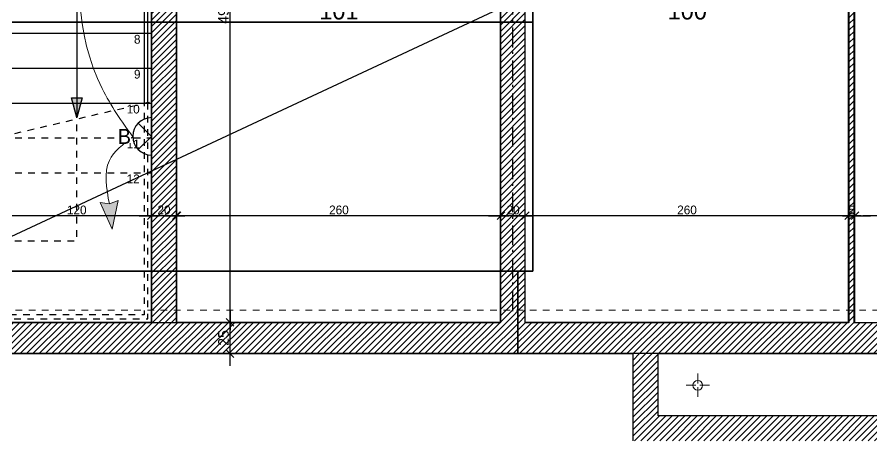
# Model space of a CAD drawing. Header units: centimetres. Extents: x 2452 to 16512, y -4226 to 6371.
# Drawn here: x 7225 to 7911, y 3181 to 3521 of the extents above; entities that cross this region are included whole.
import ezdxf

# ---------------------------------------------------------------- set-up
doc = ezdxf.new("R2010")
doc.units = ezdxf.units.CM
doc.header["$PDMODE"] = 67
doc.linetypes.add('Style de ligne -6', pattern=[1.04164, 0.625, -0.20828, 0.06943, -0.13893])
doc.linetypes.add('VW-01', pattern=[0.41656, 0.20828, -0.20828])
doc.layers.get('0').update_dxf_attribs({"color": 252, "lineweight": 18})
for name, color, linetype in [('01_texte', 252, 'Continuous'), ('B GÈnÈral_Hatch', 252, 'Continuous'), ('B Général', 252, 'Continuous'), ('C ANNOTATIONS-cotation', 252, 'Continuous'), ('C ANNOTATIONS-cotation_Hatch', 252, 'Continuous'), ('C ANNOTATIONS-prestations', 252, 'Continuous'), ('prlm-BA', 30, 'Continuous')]:
    doc.layers.add(name, color=color, linetype=linetype)
doc.layers.add('prlm-ELEC-CFO', color=1, linetype='Continuous', lineweight=25)
doc.layers.add('prlm-ZEROPLOT', color=254, linetype='Continuous', plot=False)
doc.styles.add('Eurostile', font='Eurosti.TTF')
doc.styles.add('prlm-elec-cfo', font='comic.ttf', dxfattribs={"height": 12})
doc.dimstyles.new('100é', dxfattribs={"dimtxt": 8.470801, "dimasz": 6.232178, "dimexe": 10, "dimexo": 25, "dimgap": 1, "dimtad": 1, "dimdec": 1, "dimtxsty": 'Eurostile', "dimblk": 'VW_SLASH', "dimblk1": 'VW_SLASH', "dimblk2": 'VW_SLASH', "dimcen": 0, "dimdle": 10, "dimazin": 0, "dimtfac": 1, "dimtdec": 1, "dimtix": 1, "dimtmove": 0, "dimatfit": 0, "dimldrblk": 'VW_FILLEDARROW', "dimfxl": 50.8, "dimfxlon": 1, "dimfrac": 2, "dimtolj": 1, "dimarcsym": 0})
pattern_1 = [(45, (0, 0), (2.4253472, -2.6458333), [])]

# ---------------------------------------------------------------- blocks, each defined once
blk = doc.blocks.new('Groupe-1')
at = {"layer": 'B GÈnÈral_Hatch', "linetype": 'Continuous'}
blk.add_hatch(color=250, dxfattribs=at).paths.add_polyline_path([(7276.74, 3456.58), (7272.48, 3440.7), (7268.23, 3456.58)])
at = {"layer": 'C ANNOTATIONS-cotation_Hatch', "linetype": 'Continuous'}
blk.add_hatch(color=250, dxfattribs=at).paths.add_polyline_path([(7130.23, 3523.51), (7134.48, 3539.39), (7138.74, 3523.51)])
at = {"layer": 'B Général', "linetype": 'Continuous'}
for p, q in [((7212.48, 3704.39), (7332.48, 3704.39)), ((7272.48, 3704.39), (7272.48, 3440.7)), ((7212.48, 3676.39), (7332.48, 3676.39)), ((7212.48, 3648.39), (7332.48, 3648.39)), ((7212.48, 3620.39), (7332.48, 3620.39)), ((7212.48, 3592.39), (7332.48, 3592.39)), ((7212.48, 3564.39), (7332.48, 3564.39)), ((7212.48, 3536.39), (7332.48, 3536.39)), ((7212.48, 3508.39), (7332.48, 3508.39)), ((7212.48, 3480.39), (7332.48, 3480.39)), ((7212.48, 3452.39), (7332.48, 3452.39))]:
    blk.add_line(p, q, dxfattribs=at)
at = {"layer": 'B Général', "linetype": 'VW-01', "ltscale": 25.4}
for p, q in [((7074.48, 3536.39), (7194.48, 3536.39)), ((7074.48, 3508.39), (7194.48, 3508.39)), ((7074.48, 3480.39), (7194.48, 3480.39)), ((7074.48, 3452.39), (7194.48, 3452.39)), ((7212.48, 3425.68), (7332.48, 3453.55)), ((7074.48, 3424.39), (7194.48, 3424.39)), ((7212.48, 3424.39), (7332.48, 3424.39)), ((7074.48, 3396.39), (7194.48, 3396.39)), ((7212.48, 3396.39), (7332.48, 3396.39))]:
    blk.add_line(p, q, dxfattribs=at)
at = {"layer": 'B Général', "linetype": 'Continuous', "flags": 128}
for points in [[(7332.48, 3736.39), (7332.48, 3276.39), (7074.48, 3276.39), (7074.48, 3568.28)], [(7332.48, 3453.55), (7332.48, 3704.39), (7212.48, 3704.39), (7212.48, 3425.68)]]:
    blk.add_lwpolyline(points, dxfattribs=at)
for points in [[(7326.54, 3736.39), (7326.51, 3452.16), (7329.48, 3452.85), (7329.48, 3736.39)], [(7218.43, 3713.57), (7188.54, 3713.57), (7188.54, 3710.62), (7215.49, 3710.62), (7215.49, 3695.2), (7215.49, 3695.2), (7215.49, 3426.38), (7218.46, 3427.07)]]:
    blk.add_lwpolyline(points, close=True, dxfattribs=at)
at = {"layer": 'B Général', "linetype": 'VW-01', "ltscale": 25.4, "flags": 128}
blk.add_lwpolyline([(7329.48, 3452.85), (7326.51, 3452.16), (7326.48, 3282.39), (7087.56, 3282.39), (7080.48, 3289.46), (7080.48, 3568.28), (7077.48, 3568.28), (7077.48, 3288.22), (7086.31, 3279.39), (7329.48, 3279.39)], close=True, dxfattribs=at)
at = {"layer": 'B Général', "flags": 128}
blk.add_lwpolyline([(7276.74, 3456.58), (7272.48, 3440.7), (7268.23, 3456.58)], close=True, dxfattribs=at)
at = {"layer": 'B Général', "linetype": 'Continuous'}
blk.add_circle((7079, 3280.64), 3.25, dxfattribs=at)
at = {"layer": 'C ANNOTATIONS-cotation', "linetype": 'VW-01', "ltscale": 25.4, "flags": 128}
blk.add_lwpolyline([(7080.48, 3289.46), (7080.48, 3568.28), (7077.48, 3568.28), (7077.48, 3288.22), (7086.31, 3279.39), (7194.48, 3279.39), (7194.48, 3282.39), (7087.56, 3282.39)], close=True, dxfattribs=at)
at = {"layer": 'C ANNOTATIONS-cotation', "flags": 128}
blk.add_lwpolyline([(7130.23, 3523.51), (7134.48, 3539.39), (7138.74, 3523.51)], close=True, dxfattribs=at)
at = {"layer": 'C ANNOTATIONS-cotation', "linetype": 'VW-01', "ltscale": 25.4, "flags": 128}
blk.add_lwpolyline([(7134.48, 3539.39), (7134.48, 3342), (7272.48, 3342), (7272.48, 3440.78)], dxfattribs=at)
at = {"layer": 'C ANNOTATIONS-prestations', "attachment_point": 2, "line_spacing_factor": 0.894142, "style": 'Eurostile'}
for s, insert, char_height in [('1', (7321.04, 3703.09), 7.06), ('2', (7321.04, 3675.09), 7.06), ('3', (7321.04, 3647.09), 7.06), ('4', (7321.04, 3619.09), 7.06), ('5', (7321.04, 3591.09), 7.06), ('6', (7321.04, 3563.09), 7.06), ('18', (7087.47, 3545.56), 7.059), ('7', (7321.04, 3535.09), 7.06), ('17', (7087.47, 3517.56), 7.059), ('8', (7321.04, 3507.09), 7.06), ('16', (7087.47, 3489.56), 7.059), ('9', (7321.04, 3479.09), 7.06), ('15', (7087.47, 3461.56), 7.059), ('10', (7317.79, 3451.09), 7.059), ('14', (7087.47, 3433.56), 7.059), ('11', (7317.79, 3423.09), 7.059), ('13', (7087.47, 3405.56), 7.059), ('12', (7317.79, 3395.09), 7.059)]:
    blk.add_mtext(s, dxfattribs=dict(at, insert=insert, char_height=char_height))
blk = doc.blocks.new('Objet Paramétrique-3')
at = {"layer": 'B Général', "linetype": 'Continuous'}
for p, q in [((0, 0), (0, 500)), ((250, 0), (250, 500)), ((0, 0), (250, 0))]:
    blk.add_line(p, q, dxfattribs=at)
at = {"layer": 'B Général', "insert": (125, 250), "char_height": 14.118, "attachment_point": 5, "line_spacing_factor": 0.894142, "style": 'Eurostile'}
blk.add_mtext('99', dxfattribs=at)
blk = doc.blocks.new('Objet Paramétrique-4')
at = {"layer": 'B Général', "linetype": 'Continuous'}
for p, q in [((0, 0), (0, 500)), ((260, 0), (260, 500)), ((0, 0), (260, 0))]:
    blk.add_line(p, q, dxfattribs=at)
at = {"layer": 'B Général', "extrusion": (0, 0, -1), "insert": (130, 250), "char_height": 14.118, "attachment_point": 5, "text_direction": (-1, 0, 0), "line_spacing_factor": 0.894142, "style": 'Eurostile'}
blk.add_mtext('101', dxfattribs=at)
blk = doc.blocks.new('Objet Paramétrique-5')
at = {"layer": 'B Général', "linetype": 'Continuous'}
for p, q in [((0, 0), (0, 500)), ((260, 0), (260, 500)), ((0, 0), (260, 0))]:
    blk.add_line(p, q, dxfattribs=at)
at = {"layer": 'B Général', "extrusion": (0, 0, -1), "insert": (130, 250), "char_height": 14.118, "attachment_point": 5, "text_direction": (-1, 0, 0), "line_spacing_factor": 0.894142, "style": 'Eurostile'}
blk.add_mtext('100', dxfattribs=at)
blk = doc.blocks.new('Groupe-119-1')
at = {"layer": 'B Général', "lineweight": 18}
for p, q in [((7770.90625, 3227.5625), (7770.90625, 3235.375)), ((7769.34375, 3226), (7761.53125, 3226)), ((7770.90625, 3224.4375), (7770.90625, 3216.625)), ((7772.46875, 3226), (7780.28125, 3226))]:
    blk.add_line(p, q, dxfattribs=at)
blk.add_circle((7770.90625, 3226), 3.90625, dxfattribs=at)
blk = doc.blocks.new('A$C711F189D')
at = {"layer": '01_texte', "color": 0}
blk.add_lwpolyline([(-579.67, 289.01), (-2123, -431.32)], dxfattribs=at)
blk = doc.blocks.new('xi.fl')
at = {"layer": 'prlm-ELEC-CFO'}
blk.add_hatch(color=0, dxfattribs=at).paths.add_polyline_path([(20.38, 0), (-1.98, -7.2), (0, 0), (-1.98, 7.2)])
at = {"layer": 'prlm-ELEC-CFO', "color": 0, "lineweight": 5}
blk.add_lwpolyline([(20.38, 0), (-1.98, -7.2), (0, 0), (-1.98, 7.2)], close=True, dxfattribs=at)
blk = doc.blocks.new('xi.lumB-app')
at = {"layer": 'prlm-ELEC-CFO', "color": 0, "linetype": 'ByBlock', "flags": 128}
blk.add_lwpolyline([(-15, 0), (15, 0, 1)], format="xyb", close=True, dxfattribs=at)
at = {"layer": 'prlm-ELEC-CFO', "color": 0, "linetype": 'ByBlock', "lineweight": -2, "flags": 128}
blk.add_lwpolyline([(10.61, 10.61), (0, 0), (-10.61, 10.61)], dxfattribs=at)
blk = doc.blocks.new('VW_SLASH')
at = {"linetype": 'ByBlock', "lineweight": -2}
blk.add_line((1.6, 0), (-1, 0), dxfattribs=at)
at = {"lineweight": 20, "flags": 128}
blk.add_lwpolyline([(0.5, 0.5), (-0.5, -0.5)], dxfattribs=at)
blk = doc.blocks.new('*D287')
at = {"layer": 'C ANNOTATIONS-cotation', "color": 0, "linetype": 'Continuous', "lineweight": -2, "transparency": 16777216}
for p, q in [((7212.5, 3371.45), (7212.5, 3352.06)), ((7326.27, 3362.06), (7218.73, 3362.06)), ((7332.5, 3362.06), (7332.5, 3352.06))]:
    blk.add_line(p, q, dxfattribs=at)
at = {"layer": 'Defpoints', "color": 0, "linetype": 'Continuous', "transparency": 16777216}
for p in [(7212.5, 3396.45), (7332.5, 3386.56), (7212.5, 3362.06)]:
    blk.add_point(p, dxfattribs=at)
at = {"layer": 'C ANNOTATIONS-cotation', "color": 0, "linetype": 'Continuous', "lineweight": -2, "transparency": 16777216, "xscale": 6.232177734375, "yscale": 6.232177734375, "zscale": 6.232177734375, "rotation": 180}
blk.add_blockref('VW_SLASH', (7212.5, 3362.06), dxfattribs=at)
at = {"layer": 'C ANNOTATIONS-cotation', "color": 0, "linetype": 'Continuous', "lineweight": -2, "transparency": 16777216, "xscale": 6.232177734375, "yscale": 6.232177734375, "zscale": 6.232177734375}
blk.add_blockref('VW_SLASH', (7332.5, 3362.06), dxfattribs=at)
at = {"layer": 'C ANNOTATIONS-cotation', "color": 0, "linetype": 'Continuous', "lineweight": 5, "transparency": 16777216, "insert": (7272.5, 3366.59), "char_height": 7.059, "attachment_point": 5, "style": 'Eurostile'}
blk.add_mtext('\\A1;120', dxfattribs=at)
blk = doc.blocks.new('VW_FILLEDARROW')
at = {"linetype": 'Continuous'}
blk.add_hatch(color=250, dxfattribs=at).paths.add_polyline_path([(-1.6, 0.43), (0, 0), (-1.6, -0.43)])
at = {"flags": 128}
blk.add_lwpolyline([(-1.6, 0.43), (0, 0), (-1.6, -0.43)], close=True, dxfattribs=at)
blk = doc.blocks.new('*D288')
at = {"layer": 'C ANNOTATIONS-cotation', "color": 0, "linetype": 'Continuous', "lineweight": -2, "transparency": 16777216}
for p, q in [((7332.5, 3362.06), (7332.5, 3352.06)), ((7346.27, 3362.06), (7338.73, 3362.06)), ((7352.5, 3362.06), (7352.5, 3352.06))]:
    blk.add_line(p, q, dxfattribs=at)
at = {"layer": 'Defpoints', "color": 0, "linetype": 'Continuous', "transparency": 16777216}
for p in [(7332.5, 3386.56), (7352.5, 3386.79), (7332.5, 3362.06)]:
    blk.add_point(p, dxfattribs=at)
at = {"layer": 'C ANNOTATIONS-cotation', "color": 0, "linetype": 'Continuous', "lineweight": -2, "transparency": 16777216, "xscale": 6.232177734375, "yscale": 6.232177734375, "zscale": 6.232177734375, "rotation": 180}
blk.add_blockref('VW_SLASH', (7332.5, 3362.06), dxfattribs=at)
at = {"layer": 'C ANNOTATIONS-cotation', "color": 0, "linetype": 'Continuous', "lineweight": -2, "transparency": 16777216, "xscale": 6.232177734375, "yscale": 6.232177734375, "zscale": 6.232177734375}
blk.add_blockref('VW_SLASH', (7352.5, 3362.06), dxfattribs=at)
at = {"layer": 'C ANNOTATIONS-cotation', "color": 0, "linetype": 'Continuous', "lineweight": 5, "transparency": 16777216, "insert": (7342.5, 3366.59), "char_height": 7.059, "attachment_point": 5, "style": 'Eurostile'}
blk.add_mtext('\\A1;20', dxfattribs=at)
blk = doc.blocks.new('*D294')
at = {"layer": 'C ANNOTATIONS-cotation', "color": 0, "linetype": 'Continuous', "lineweight": -2, "transparency": 16777216}
for p, q in [((7446.32, 3774.42), (7385.52, 3774.42)), ((7395.52, 3282.68), (7395.52, 3768.19)), ((7446.32, 3276.45), (7385.52, 3276.45))]:
    blk.add_line(p, q, dxfattribs=at)
at = {"layer": 'Defpoints', "color": 0, "linetype": 'Continuous', "transparency": 16777216}
for p in [(7395.52, 3774.42), (7487.15, 3774.42), (7556.52, 3276.45)]:
    blk.add_point(p, dxfattribs=at)
at = {"layer": 'C ANNOTATIONS-cotation', "color": 0, "linetype": 'Continuous', "lineweight": -2, "transparency": 16777216, "xscale": 6.232177734375, "yscale": 6.232177734375, "zscale": 6.232177734375}
for p, rotation in [((7395.52, 3774.42), 90), ((7395.52, 3276.45), 270)]:
    blk.add_blockref('VW_SLASH', p, dxfattribs=dict(at, rotation=rotation))
at = {"layer": 'C ANNOTATIONS-cotation', "color": 0, "linetype": 'Continuous', "lineweight": 5, "transparency": 16777216, "insert": (7390.28, 3525.43), "char_height": 8.471, "attachment_point": 5, "rotation": 90, "style": 'Eurostile'}
blk.add_mtext('\\A1;498', dxfattribs=at)
blk = doc.blocks.new('*D295')
at = {"layer": 'C ANNOTATIONS-cotation', "color": 0, "linetype": 'Continuous', "lineweight": -2, "transparency": 16777216}
for p, q in [((7446.32, 3276.45), (7385.52, 3276.45)), ((7395.52, 3257.68), (7395.52, 3270.22)), ((7446.32, 3251.45), (7385.52, 3251.45))]:
    blk.add_line(p, q, dxfattribs=at)
at = {"layer": 'Defpoints', "color": 0, "linetype": 'Continuous', "transparency": 16777216}
for p in [(7395.52, 3276.45), (7556.52, 3276.45), (7556.52, 3251.45)]:
    blk.add_point(p, dxfattribs=at)
at = {"layer": 'C ANNOTATIONS-cotation', "color": 0, "linetype": 'Continuous', "lineweight": -2, "transparency": 16777216, "xscale": 6.232177734375, "yscale": 6.232177734375, "zscale": 6.232177734375}
for p, rotation in [((7395.52, 3276.45), 90), ((7395.52, 3251.45), 270)]:
    blk.add_blockref('VW_SLASH', p, dxfattribs=dict(at, rotation=rotation))
at = {"layer": 'C ANNOTATIONS-cotation', "color": 0, "linetype": 'Continuous', "lineweight": 5, "transparency": 16777216, "insert": (7390.28, 3263.95), "char_height": 8.471, "attachment_point": 5, "rotation": 90, "style": 'Eurostile'}
blk.add_mtext('\\A1;25', dxfattribs=at)
blk = doc.blocks.new('*D355')
at = {"layer": 'C ANNOTATIONS-cotation', "color": 0, "linetype": 'Continuous', "lineweight": -2, "transparency": 16777216}
blk.add_line((7606.67, 3362.06), (7359.14, 3362.06), dxfattribs=at)
at = {"layer": 'Defpoints', "color": 0, "linetype": 'Continuous', "transparency": 16777216}
for p in [(7352.91, 3362.06), (7352.91, 3346.06), (7612.91, 3346.06)]:
    blk.add_point(p, dxfattribs=at)
at = {"layer": 'C ANNOTATIONS-cotation', "color": 0, "linetype": 'Continuous', "lineweight": -2, "transparency": 16777216, "xscale": 6.232177734375, "yscale": 6.232177734375, "zscale": 6.232177734375, "rotation": 180}
blk.add_blockref('VW_SLASH', (7352.91, 3362.06), dxfattribs=at)
at = {"layer": 'C ANNOTATIONS-cotation', "color": 0, "linetype": 'Continuous', "lineweight": -2, "transparency": 16777216, "xscale": 6.232177734375, "yscale": 6.232177734375, "zscale": 6.232177734375}
blk.add_blockref('VW_SLASH', (7612.91, 3362.06), dxfattribs=at)
at = {"layer": 'C ANNOTATIONS-cotation', "color": 0, "linetype": 'Continuous', "lineweight": 5, "transparency": 16777216, "insert": (7482.91, 3366.59), "char_height": 7.059, "attachment_point": 5, "style": 'Eurostile'}
blk.add_mtext('\\A1;260', dxfattribs=at)
blk = doc.blocks.new('*D356')
at = {"layer": 'C ANNOTATIONS-cotation', "color": 0, "linetype": 'Continuous', "lineweight": -2, "transparency": 16777216}
blk.add_line((7626.27, 3362.06), (7619.14, 3362.06), dxfattribs=at)
at = {"layer": 'Defpoints', "color": 0, "linetype": 'Continuous', "transparency": 16777216}
for p in [(7632.5, 3372.06), (7612.91, 3362.06), (7612.91, 3346.06)]:
    blk.add_point(p, dxfattribs=at)
at = {"layer": 'C ANNOTATIONS-cotation', "color": 0, "linetype": 'Continuous', "lineweight": -2, "transparency": 16777216, "xscale": 6.232177734375, "yscale": 6.232177734375, "zscale": 6.232177734375, "rotation": 180}
blk.add_blockref('VW_SLASH', (7612.91, 3362.06), dxfattribs=at)
at = {"layer": 'C ANNOTATIONS-cotation', "color": 0, "linetype": 'Continuous', "lineweight": -2, "transparency": 16777216, "xscale": 6.232177734375, "yscale": 6.232177734375, "zscale": 6.232177734375}
blk.add_blockref('VW_SLASH', (7632.5, 3362.06), dxfattribs=at)
at = {"layer": 'C ANNOTATIONS-cotation', "color": 0, "linetype": 'Continuous', "lineweight": 5, "transparency": 16777216, "insert": (7622.7, 3366.59), "char_height": 7.059, "attachment_point": 5, "style": 'Eurostile'}
blk.add_mtext('\\A1;20', dxfattribs=at)
blk = doc.blocks.new('*D357')
at = {"layer": 'C ANNOTATIONS-cotation', "color": 0, "linetype": 'Continuous', "lineweight": -2, "transparency": 16777216}
blk.add_line((7885.77, 3362.06), (7638.73, 3362.06), dxfattribs=at)
at = {"layer": 'Defpoints', "color": 0, "linetype": 'Continuous', "transparency": 16777216}
for p in [(7632.5, 3372.06), (7892, 3372.06), (7632.5, 3362.06)]:
    blk.add_point(p, dxfattribs=at)
at = {"layer": 'C ANNOTATIONS-cotation', "color": 0, "linetype": 'Continuous', "lineweight": -2, "transparency": 16777216, "xscale": 6.232177734375, "yscale": 6.232177734375, "zscale": 6.232177734375, "rotation": 180}
blk.add_blockref('VW_SLASH', (7632.5, 3362.06), dxfattribs=at)
at = {"layer": 'C ANNOTATIONS-cotation', "color": 0, "linetype": 'Continuous', "lineweight": -2, "transparency": 16777216, "xscale": 6.232177734375, "yscale": 6.232177734375, "zscale": 6.232177734375}
blk.add_blockref('VW_SLASH', (7892, 3362.06), dxfattribs=at)
at = {"layer": 'C ANNOTATIONS-cotation', "color": 0, "linetype": 'Continuous', "lineweight": 5, "transparency": 16777216, "insert": (7762.25, 3366.59), "char_height": 7.059, "attachment_point": 5, "style": 'Eurostile'}
blk.add_mtext('\\A1;260', dxfattribs=at)
blk = doc.blocks.new('*D358')
at = {"layer": 'C ANNOTATIONS-cotation', "color": 0, "linetype": 'Continuous', "lineweight": -2, "transparency": 16777216}
for p, q in [((7885.77, 3362.06), (7879.54, 3362.06)), ((7897, 3362.06), (7892, 3362.06)), ((7903.23, 3362.06), (7909.47, 3362.06))]:
    blk.add_line(p, q, dxfattribs=at)
at = {"layer": 'Defpoints', "color": 0, "linetype": 'Continuous', "transparency": 16777216}
for p in [(7892, 3372.06), (7897, 3369.17), (7892, 3362.06)]:
    blk.add_point(p, dxfattribs=at)
at = {"layer": 'C ANNOTATIONS-cotation', "color": 0, "linetype": 'Continuous', "lineweight": -2, "transparency": 16777216, "xscale": 6.232177734375, "yscale": 6.232177734375, "zscale": 6.232177734375}
blk.add_blockref('VW_SLASH', (7892, 3362.06), dxfattribs=at)
at = {"layer": 'C ANNOTATIONS-cotation', "color": 0, "linetype": 'Continuous', "lineweight": -2, "transparency": 16777216, "xscale": 6.232177734375, "yscale": 6.232177734375, "zscale": 6.232177734375, "rotation": 180}
blk.add_blockref('VW_SLASH', (7897, 3362.06), dxfattribs=at)
at = {"layer": 'C ANNOTATIONS-cotation', "color": 0, "linetype": 'Continuous', "lineweight": 5, "transparency": 16777216, "insert": (7894.5, 3366.59), "char_height": 7.059, "attachment_point": 5, "style": 'Eurostile'}
blk.add_mtext('\\A1;5', dxfattribs=at)
blk = doc.blocks.new('*D359')
at = {"layer": 'C ANNOTATIONS-cotation', "color": 0, "linetype": 'Continuous', "lineweight": -2, "transparency": 16777216}
blk.add_line((8140.27, 3362.06), (7903.23, 3362.06), dxfattribs=at)
at = {"layer": 'Defpoints', "color": 0, "linetype": 'Continuous', "transparency": 16777216}
for p in [(7897, 3369.17), (8146.5, 3369.17), (7897, 3362.06)]:
    blk.add_point(p, dxfattribs=at)
at = {"layer": 'C ANNOTATIONS-cotation', "color": 0, "linetype": 'Continuous', "lineweight": -2, "transparency": 16777216, "xscale": 6.232177734375, "yscale": 6.232177734375, "zscale": 6.232177734375, "rotation": 180}
blk.add_blockref('VW_SLASH', (7897, 3362.06), dxfattribs=at)
at = {"layer": 'C ANNOTATIONS-cotation', "color": 0, "linetype": 'Continuous', "lineweight": -2, "transparency": 16777216, "xscale": 6.232177734375, "yscale": 6.232177734375, "zscale": 6.232177734375}
blk.add_blockref('VW_SLASH', (8146.5, 3362.06), dxfattribs=at)
at = {"layer": 'C ANNOTATIONS-cotation', "color": 0, "linetype": 'Continuous', "lineweight": 5, "transparency": 16777216, "insert": (8021.75, 3366.59), "char_height": 7.059, "attachment_point": 5, "style": 'Eurostile'}
blk.add_mtext('\\A1;250', dxfattribs=at)

msp = doc.modelspace()

# ---------------------------------------------------------------- hatches: boundary and pattern name
at = {"layer": 'B GÈnÈral_Hatch', "linetype": 'Continuous'}
h = msp.add_hatch(dxfattribs=at)
h.set_pattern_fill('50_BETON', color=256, style=0, pattern_type=2)
h.set_pattern_definition(pattern_1)
h.paths.add_polyline_path([(7352.48, 3829.39), (7332.48, 3809.39), (7332.48, 3276.39), (7352.48, 3276.39)])
h = msp.add_hatch(dxfattribs=at)
h.set_pattern_fill('50_BETON', color=256, style=0, pattern_type=2)
h.set_pattern_definition(pattern_1)
h.paths.add_polyline_path([(7632.48, 3774.35), (7612.48, 3774.36), (7612.48, 3276.39), (7632.48, 3276.39)])
h = msp.add_hatch(dxfattribs=at)
h.set_pattern_fill('50_BETON', color=256, style=0, pattern_type=2)
h.set_pattern_definition(pattern_1)
h.paths.add_polyline_path([(7896.98, 3779.35), (7891.98, 3774.35), (7891.98, 3276.39), (7896.98, 3276.39)])
h = msp.add_hatch(dxfattribs=at)
h.set_pattern_fill('50_BETON', color=256, style=0, pattern_type=2)
h.set_pattern_definition(pattern_1)
h.paths.add_polyline_path([(8426.48, 3251.39), (8426.48, 3276.39), (7074.48, 3276.39), (7074.48, 3251.39)])
h = msp.add_hatch(dxfattribs=at)
h.set_pattern_fill('50_BETON', color=256, style=0, pattern_type=2)
h.set_pattern_definition(pattern_1)
h.paths.add_polyline_path([(7739, 3251.39), (7719, 3251.39), (7719, 3181.39), (7739, 3201.39)])
h = msp.add_hatch(dxfattribs=at)
h.set_pattern_fill('50_BETON', color=256, style=0, pattern_type=2)
h.set_pattern_definition(pattern_1)
h.paths.add_polyline_path([(7739, 3201.39), (7719, 3181.39), (8426.48, 3181.39), (8426.48, 3201.39)])

# ---------------------------------------------------------------- linework, layer by layer
at = {"layer": 'B Général', "linetype": 'Style de ligne -6', "ltscale": 25.4}
msp.add_line((7622.48, 3285.39), (7622.48, 5820.39), dxfattribs=at)
at = {"layer": 'B Général', "linetype": 'Continuous', "lineweight": 18}
for p, q in [((7332.48, 3276.39), (7332.48, 3809.39)), ((7612.48, 3276.39), (7612.48, 3774.36)), ((7632.48, 3276.39), (7632.48, 3774.35)), ((7891.98, 3276.39), (7891.98, 3774.35)), ((7896.98, 3276.39), (7896.98, 3779.35)), ((7352.48, 3276.39), (7352.48, 3771.43)), ((7074.48, 3276.39), (7612.48, 3276.39)), ((7632.48, 3276.39), (7891.98, 3276.39)), ((7896.98, 3276.39), (8426.48, 3276.39)), ((7074.48, 3251.39), (7719, 3251.39)), ((7719, 3181.39), (7719, 3251.39)), ((7739, 3251.39), (8426.48, 3251.39)), ((7739, 3201.39), (7739, 3251.39)), ((8426.48, 3201.39), (7739, 3201.39))]:
    msp.add_line(p, q, dxfattribs=at)
at = {"layer": 'B Général', "linetype": 'Continuous'}
for p, q in [((7332.48, 3276.39), (7332.48, 3809.39)), ((7612.48, 3276.39), (7612.48, 3774.36)), ((7632.48, 3276.39), (7632.48, 3774.35)), ((7891.98, 3276.39), (7891.98, 3774.35)), ((7896.98, 3276.39), (7896.98, 3779.35)), ((7352.48, 3276.39), (7352.48, 3771.43)), ((7074.48, 3276.39), (7612.48, 3276.39)), ((7632.48, 3276.39), (7891.98, 3276.39)), ((7896.98, 3276.39), (8426.48, 3276.39)), ((7074.48, 3251.39), (7719, 3251.39)), ((7719, 3181.39), (7719, 3251.39)), ((7739, 3251.39), (8426.48, 3251.39)), ((7739, 3201.39), (7739, 3251.39)), ((8426.48, 3201.39), (7739, 3201.39))]:
    msp.add_line(p, q, dxfattribs=at)
at = {"layer": 'B Général', "linetype": 'VW-01', "lineweight": 18, "ltscale": 25.4}
msp.add_line((7085.89, 3286.39), (8426.48, 3286.39), dxfattribs=at)
at = {"layer": 'prlm-ELEC-CFO', "lineweight": 13}
msp.add_spline([(7317.49, 3425.28), (7298.69, 3406.23), (7298.69, 3371.43)], degree=3, dxfattribs=at)
at = {"layer": 'prlm-ZEROPLOT'}
for points in [[(6215.89, 4917.39), (7638.48, 4917.39), (7638.48, 3517.39), (6215.89, 3517.39)], [(8418.48, 3251.43), (7626.48, 3251.39), (7626.48, 3317.64), (7638.48, 3317.64), (7638.48, 4893.39), (7810.48, 4893.39), (7810.48, 4904.89), (8418.48, 4904.89)], [(7638.48, 3317.64), (5203.04, 3317.64), (5203.04, 3517.39), (7638.48, 3517.39)], [(7626.48, 3251.39), (6199.95, 3251.39), (6199.95, 3317.64), (7626.48, 3317.64)]]:
    msp.add_lwpolyline(points, close=True, dxfattribs=at)

# ---------------------------------------------------------------- block references
at = {"layer": 'B Général', "xscale": -1}
for name, p, rotation in [('Objet Paramétrique-4', (7612.89, 3276.39), 359.9999999973624), ('Objet Paramétrique-5', (7892.48, 3276.39), 2.364781227924238e-09)]:
    msp.add_blockref(name, p, dxfattribs=dict(at, rotation=rotation))
at = {"layer": 'B Général', "rotation": 2.637551302915977e-09}
msp.add_blockref('Objet Paramétrique-3', (7896.48, 3276.39), dxfattribs=at)
at = {"layer": 'B Général'}
for name in ['Groupe-1', 'Groupe-119-1']:
    msp.add_blockref(name, (0, 0), dxfattribs=at)
at = {"layer": 'prlm-BA'}
msp.add_blockref('A$C711F189D', (9209.48, 3714.39), dxfattribs=at)
at = {"layer": 'prlm-ELEC-CFO'}
for name, p, rotation in [('xi.lumB-app', (7332.48, 3425.68), 90), ('xi.fl', (7298.69, 3371.43), 276.4624342054332)]:
    msp.add_blockref(name, p, dxfattribs=dict(at, rotation=rotation))

# ---------------------------------------------------------------- dimensions: what is measured, and where the dimension line sits
at = {"layer": 'C ANNOTATIONS-cotation', "color": 7, "linetype": 'Continuous', "lineweight": 5}
for base, p1, p2, picture, middle in [((7395.52, 3774.42), (7556.52, 3276.45), (7487.15, 3774.42), '*D294', (7390.28, 3525.43)), ((7395.52, 3276.45), (7556.52, 3251.45), (7556.52, 3276.45), '*D295', (7390.28, 3263.95))]:
    dim = msp.add_linear_dim(base=base, p1=p1, p2=p2, angle=270, dimstyle='100é', override={"dimtxt": 8.470801, "dimpost": '<>', "dimtxsty": 'Eurostile', "dimtmove": 2}, dxfattribs=at)
    dim.commit()
    dim.dimension.update_dxf_attribs({"geometry": picture, "text_midpoint": middle})
for base, p1, p2, override, picture, middle in [((7212.5, 3362.06), (7332.5, 3386.56), (7212.5, 3396.45), {"dimtxt": 7.059001, "dimdec": 0, "dimpost": '<>', "dimtxsty": 'Eurostile', "dimtmove": 2}, '*D287', (7272.5, 3366.59)), ((7332.5, 3362.06), (7352.5, 3386.79), (7332.5, 3386.56), {"dimtxt": 7.059001, "dimdec": 0, "dimpost": '<>', "dimtxsty": 'Eurostile', "dimtmove": 2}, '*D288', (7342.5, 3366.59)), ((7352.91, 3362.06), (7612.91, 3346.06), (7352.91, 3346.06), {"dimtxt": 7.059001, "dimdec": 0, "dimpost": '<>', "dimtxsty": 'Eurostile', "dimse1": 1, "dimse2": 1, "dimtmove": 2}, '*D355', (7482.91, 3366.59)), ((7612.91, 3362.06), (7632.5, 3372.06), (7612.91, 3346.06), {"dimtxt": 7.059001, "dimdec": 0, "dimpost": '<>', "dimtxsty": 'Eurostile', "dimse1": 1, "dimse2": 1, "dimtmove": 2}, '*D356', (7622.7, 3366.59)), ((7632.50115882, 3362.05920906), (7892.0011589, 3372.05920905), (7632.50115882, 3372.05920906), {"dimtxt": 7.059001, "dimdec": 0, "dimpost": '<>', "dimtxsty": 'Eurostile', "dimse1": 1, "dimse2": 1, "dimtmove": 2}, '*D357', (7762.25115886, 3366.58870938)), ((7892, 3362.06), (7897, 3369.17), (7892, 3372.06), {"dimtxt": 7.059001, "dimdec": 0, "dimpost": '<>', "dimtxsty": 'Eurostile', "dimse1": 1, "dimse2": 1, "dimtmove": 2}, '*D358', (7894.5, 3366.59)), ((7897.0011589, 3362.05920906), (8146.50115898, 3369.17245771), (7897.0011589, 3369.1724577), {"dimtxt": 7.059001, "dimdec": 0, "dimpost": '<>', "dimtxsty": 'Eurostile', "dimse1": 1, "dimse2": 1, "dimtmove": 2}, '*D359', (8021.75115894, 3366.58870938))]:
    dim = msp.add_linear_dim(base=base, p1=p1, p2=p2, dimstyle='100é', override=override, dxfattribs=at)
    dim.commit()
    dim.dimension.update_dxf_attribs({"geometry": picture, "text_midpoint": middle})

# ---------------------------------------------------------------- next in the draw order: texts
at = {"layer": 'prlm-ELEC-CFO', "lineweight": 20, "insert": (7310.69, 3431.63), "char_height": 12, "attachment_point": 2, "line_spacing_factor": 0.8, "style": 'prlm-elec-cfo', "bg_fill": 3, "box_fill_scale": 0.95, "bg_fill_color": 256, "bg_fill_transparency": 0}
msp.add_mtext('B', dxfattribs=at)

# ---------------------------------------------------------------- next in the draw order: linework, layer by layer
at = {"layer": 'prlm-ELEC-CFO', "lineweight": 13}
msp.add_spline([(7317.49, 3425.28), (7292.9, 3464.02), (7289.71, 3604.38), (7317.49, 3643.61)], degree=3, dxfattribs=at)

doc.saveas('drawing.dxf')
